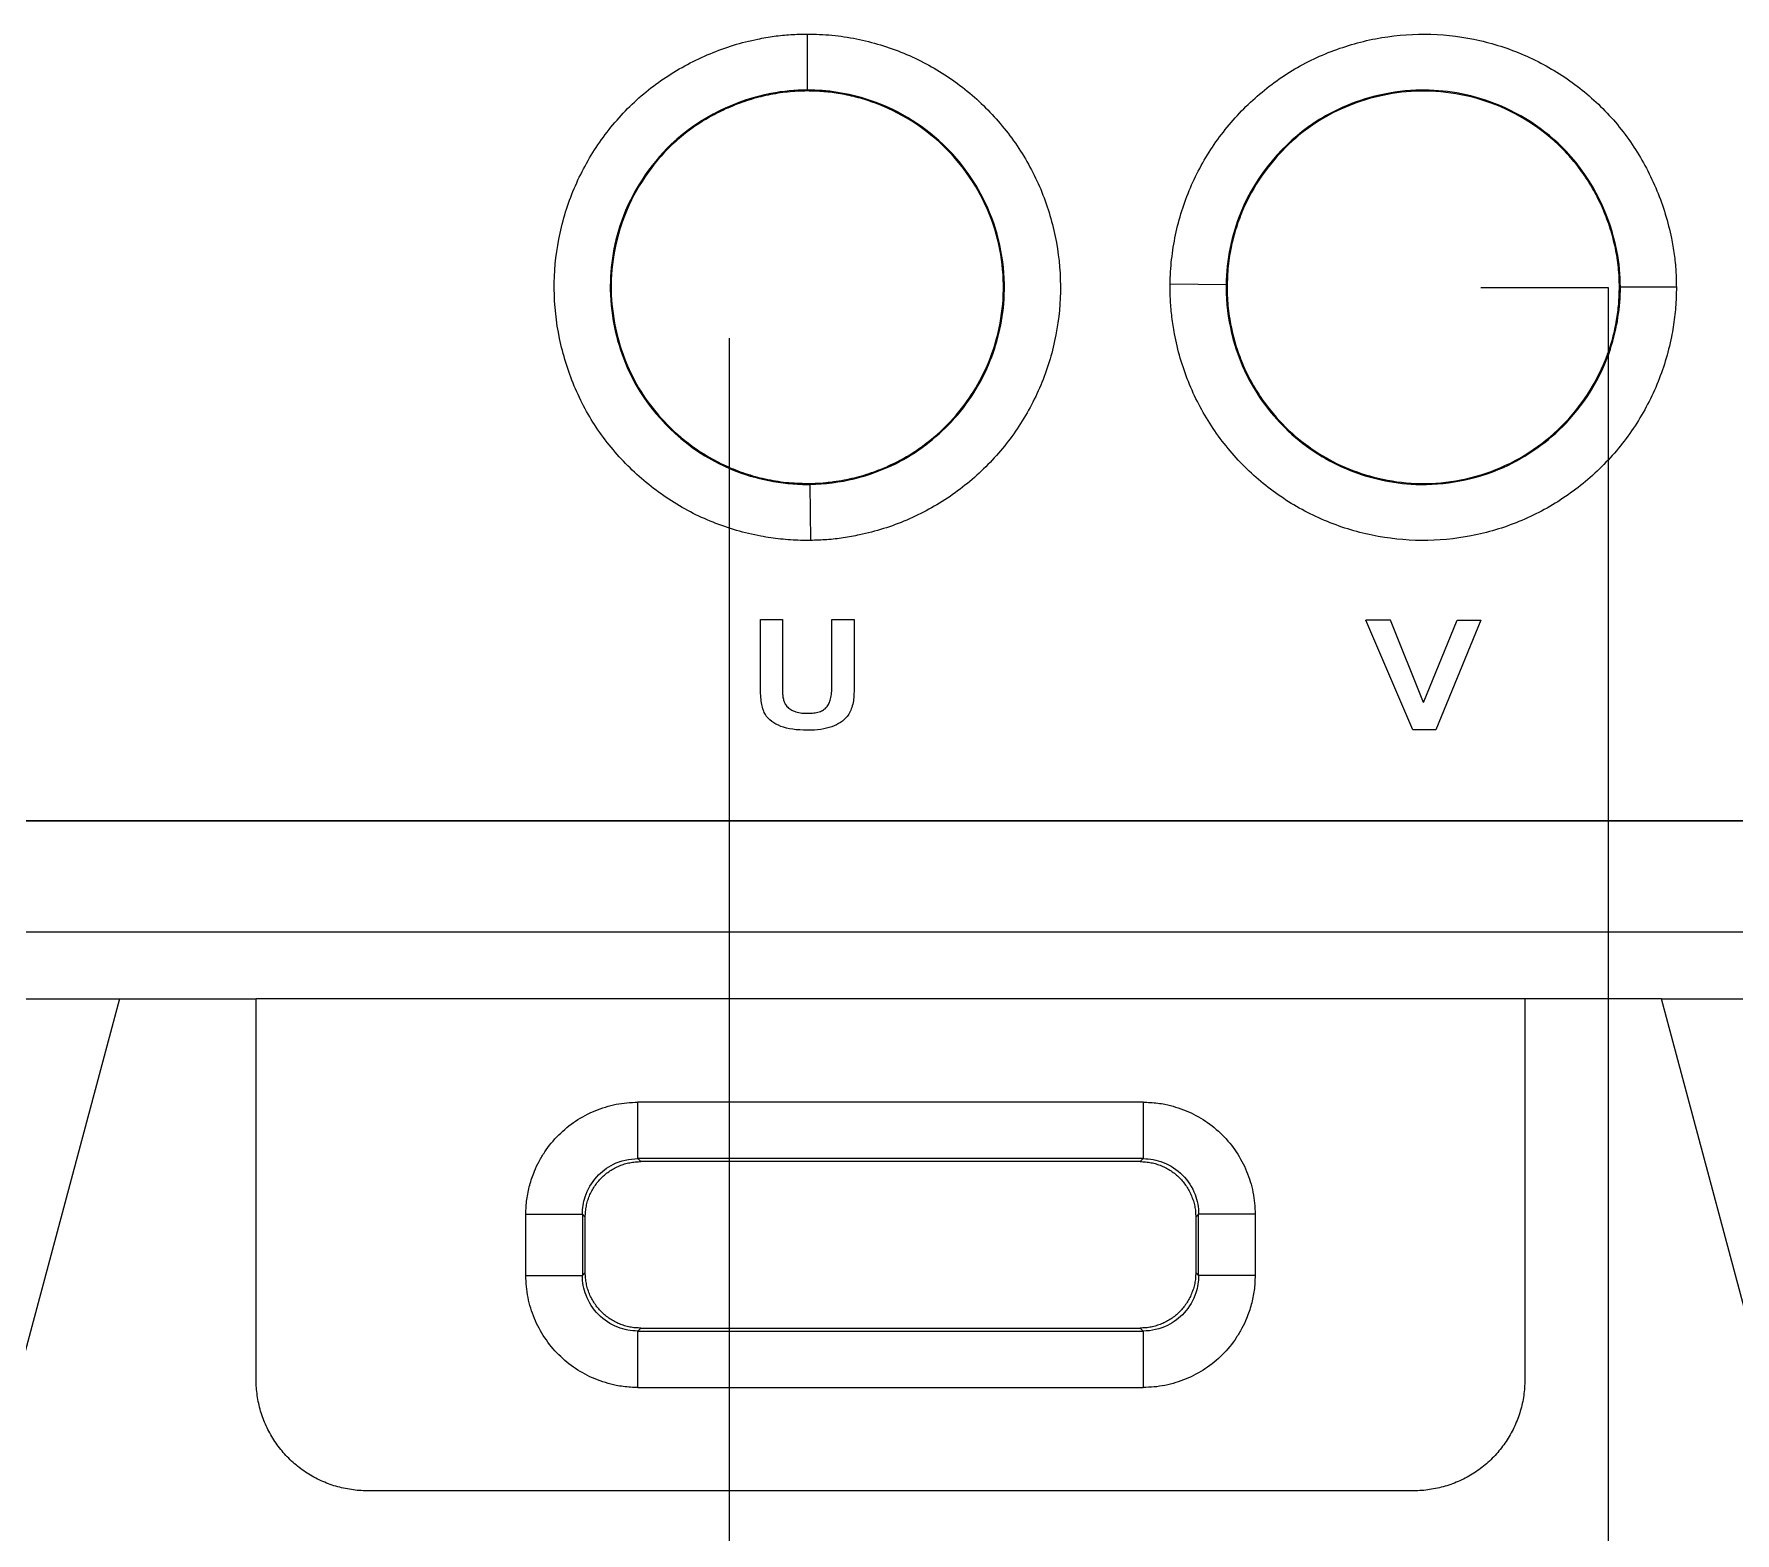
# Model space of a CAD drawing. Header units: inches. Extents: x 15 to 148, y 10 to 111.
# Drawn here: x 132.36 to 133.203, y 100.666 to 101.409 of the extents above; entities that cross this region are included whole.
import ezdxf

# ---------------------------------------------------------------- set-up
doc = ezdxf.new("R2010")
doc.units = ezdxf.units.IN
doc.header["$MEASUREMENT"] = 0
doc.layers.add('BLK_12AWG', color=7, linetype='Continuous')

# ---------------------------------------------------------------- blocks, each defined once
blk = doc.blocks.new('Varia')
at = {"color": 7, "linetype": 'Continuous'}
for p, q in [((163.4182, 100.0674), (163.4181, 100.0119)), ((163.4181, 100.011), (163.4181, 100.0119)), ((163.8333, 99.819), (163.7778, 99.8197)), ((163.8333, 99.8165), (163.8342, 99.8165)), ((164.2231, 99.8165), (164.224, 99.8165)), ((164.2795, 99.8165), (164.224, 99.8165)), ((163.4181, 99.6212), (163.4182, 99.6221)), ((163.4206, 99.6212), (163.4213, 99.5657)), ((163.3718, 99.4181), (163.3718, 99.4872)), ((163.3718, 99.4872), (163.3935, 99.4872)), ((163.3935, 99.4872), (163.3935, 99.4169)), ((163.4426, 99.422), (163.4426, 99.4872)), ((163.4426, 99.4872), (163.4645, 99.4872)), ((163.4645, 99.4872), (163.4645, 99.416)), ((164.0182, 99.3782), (163.9716, 99.4866)), ((163.9963, 99.4866), (163.9716, 99.4866)), ((164.029, 99.4051), (163.9963, 99.4866)), ((164.029, 99.4051), (164.0624, 99.4866)), ((164.0857, 99.4866), (164.0411, 99.3782)), ((164.0624, 99.4866), (164.0857, 99.4866)), ((163.3718, 99.416), (163.3718, 99.4181)), ((163.3719, 99.414), (163.3718, 99.416)), ((163.372, 99.412), (163.3719, 99.414)), ((163.3721, 99.4101), (163.372, 99.412)), ((163.3935, 99.4169), (163.3935, 99.4157)), ((163.3935, 99.4157), (163.3936, 99.4146)), ((163.3936, 99.4146), (163.3936, 99.4135)), ((163.3936, 99.4135), (163.3938, 99.4124)), ((163.3938, 99.4124), (163.3939, 99.4114)), ((163.4416, 99.4102), (163.4418, 99.4117)), ((163.4418, 99.4117), (163.442, 99.4132)), ((163.442, 99.4132), (163.4422, 99.4148)), ((163.4422, 99.4148), (163.4424, 99.4165)), ((163.4424, 99.4165), (163.4425, 99.4183)), ((163.4425, 99.4201), (163.4426, 99.422)), ((163.4425, 99.4183), (163.4425, 99.4201)), ((163.4644, 99.4121), (163.4642, 99.4102)), ((163.4645, 99.416), (163.4644, 99.414)), ((163.4644, 99.414), (163.4644, 99.4121)), ((163.3723, 99.4083), (163.3721, 99.4101)), ((163.3725, 99.4066), (163.3723, 99.4083)), ((163.3727, 99.4049), (163.3725, 99.4066)), ((163.373, 99.4033), (163.3727, 99.4049)), ((163.3733, 99.4018), (163.373, 99.4033)), ((163.3737, 99.4004), (163.3733, 99.4018)), ((163.3741, 99.399), (163.3737, 99.4004)), ((163.3745, 99.3977), (163.3741, 99.399)), ((163.375, 99.3965), (163.3745, 99.3977)), ((163.3755, 99.3953), (163.375, 99.3965)), ((163.376, 99.3943), (163.3755, 99.3953)), ((163.3939, 99.4114), (163.394, 99.4104)), ((163.394, 99.4104), (163.3942, 99.4094)), ((163.3942, 99.4094), (163.3945, 99.4085)), ((163.3945, 99.4085), (163.3947, 99.4076)), ((163.3947, 99.4076), (163.395, 99.4068)), ((163.395, 99.4068), (163.3953, 99.4059)), ((163.3953, 99.4059), (163.3956, 99.4051)), ((163.3956, 99.4051), (163.396, 99.4044)), ((163.396, 99.4044), (163.3964, 99.4036)), ((163.3964, 99.4036), (163.3968, 99.403)), ((163.3968, 99.403), (163.3972, 99.4023)), ((163.3972, 99.4023), (163.398, 99.4013)), ((163.398, 99.4013), (163.3988, 99.4004)), ((163.3988, 99.4004), (163.3997, 99.3996)), ((163.3997, 99.3996), (163.4007, 99.3988)), ((163.4007, 99.3988), (163.4018, 99.3981)), ((163.4018, 99.3981), (163.4029, 99.3975)), ((163.4029, 99.3975), (163.4041, 99.3969)), ((163.4041, 99.3969), (163.4054, 99.3964)), ((163.4054, 99.3964), (163.4067, 99.3959)), ((163.4067, 99.3959), (163.4082, 99.3955)), ((163.4082, 99.3955), (163.4097, 99.3952)), ((163.4097, 99.3952), (163.4113, 99.3949)), ((163.4113, 99.3949), (163.4129, 99.3947)), ((163.4232, 99.3946), (163.4247, 99.3948)), ((163.4247, 99.3948), (163.4261, 99.395)), ((163.4261, 99.395), (163.4274, 99.3952)), ((163.4274, 99.3952), (163.4287, 99.3955)), ((163.4287, 99.3955), (163.4299, 99.3959)), ((163.4299, 99.3959), (163.4311, 99.3963)), ((163.4311, 99.3963), (163.4321, 99.3968)), ((163.4321, 99.3968), (163.4332, 99.3973)), ((163.4332, 99.3973), (163.4341, 99.3978)), ((163.4341, 99.3978), (163.435, 99.3984)), ((163.435, 99.3984), (163.4358, 99.399)), ((163.4358, 99.399), (163.4366, 99.3997)), ((163.4366, 99.3997), (163.4373, 99.4004)), ((163.4373, 99.4004), (163.4379, 99.4012)), ((163.4379, 99.4012), (163.4385, 99.4021)), ((163.4385, 99.4021), (163.4391, 99.403)), ((163.4391, 99.403), (163.4396, 99.4041)), ((163.4396, 99.4041), (163.4401, 99.4052)), ((163.4401, 99.4052), (163.4405, 99.4063)), ((163.4405, 99.4063), (163.4409, 99.4075)), ((163.4409, 99.4075), (163.4413, 99.4089)), ((163.4413, 99.4089), (163.4416, 99.4102)), ((163.46, 99.3949), (163.4593, 99.3937)), ((163.4607, 99.3962), (163.46, 99.3949)), ((163.4613, 99.3975), (163.4607, 99.3962)), ((163.4618, 99.3989), (163.4613, 99.3975)), ((163.4623, 99.4003), (163.4618, 99.3989)), ((163.4628, 99.4018), (163.4623, 99.4003)), ((163.4632, 99.4034), (163.4628, 99.4018)), ((163.4635, 99.405), (163.4632, 99.4034)), ((163.4638, 99.4067), (163.4635, 99.405)), ((163.464, 99.4084), (163.4638, 99.4067)), ((163.4642, 99.4102), (163.464, 99.4084)), ((163.3766, 99.3933), (163.376, 99.3943)), ((163.3779, 99.3914), (163.3766, 99.3933)), ((163.3794, 99.3896), (163.3779, 99.3914)), ((163.3811, 99.388), (163.3794, 99.3896)), ((163.3829, 99.3864), (163.3811, 99.388)), ((163.3849, 99.385), (163.3829, 99.3864)), ((163.3871, 99.3837), (163.3849, 99.385)), ((163.3895, 99.3826), (163.3871, 99.3837)), ((163.392, 99.3815), (163.3895, 99.3826)), ((163.3947, 99.3806), (163.392, 99.3815)), ((163.3976, 99.3798), (163.3947, 99.3806)), ((163.4006, 99.3792), (163.3976, 99.3798)), ((163.4038, 99.3786), (163.4006, 99.3792)), ((163.4072, 99.3782), (163.4038, 99.3786)), ((163.4107, 99.3779), (163.4072, 99.3782)), ((163.4145, 99.3777), (163.4107, 99.3779)), ((163.4129, 99.3947), (163.4147, 99.3945)), ((163.4147, 99.3945), (163.4165, 99.3944)), ((163.4165, 99.3944), (163.4184, 99.3944)), ((163.4184, 99.3944), (163.42, 99.3944)), ((163.42, 99.3944), (163.4216, 99.3945)), ((163.4216, 99.3945), (163.4232, 99.3946)), ((163.4284, 99.3781), (163.4252, 99.3778)), ((163.4315, 99.3785), (163.4284, 99.3781)), ((163.4345, 99.379), (163.4315, 99.3785)), ((163.4373, 99.3796), (163.4345, 99.379)), ((163.4399, 99.3803), (163.4373, 99.3796)), ((163.4425, 99.3811), (163.4399, 99.3803)), ((163.4449, 99.382), (163.4425, 99.3811)), ((163.4471, 99.383), (163.4449, 99.382)), ((163.4492, 99.3842), (163.4471, 99.383)), ((163.4512, 99.3854), (163.4492, 99.3842)), ((163.4531, 99.3867), (163.4512, 99.3854)), ((163.4548, 99.3882), (163.4531, 99.3867)), ((163.4563, 99.3898), (163.4548, 99.3882)), ((163.4578, 99.3914), (163.4563, 99.3898)), ((163.4586, 99.3925), (163.4578, 99.3914)), ((163.4593, 99.3937), (163.4586, 99.3925)), ((164.0411, 99.3782), (164.0182, 99.3782)), ((163.4184, 99.3776), (163.4145, 99.3777)), ((163.4219, 99.3777), (163.4184, 99.3776)), ((163.4252, 99.3778), (163.4219, 99.3777)), ((165.0094, 99.288), (161.9928, 99.288)), ((165.0094, 99.2874), (161.9928, 99.2874)), ((161.719, 99.178), (165.2823, 99.178)), ((161.6681, 99.1115), (162.7366, 99.1115)), ((162.7366, 99.1115), (162.6268, 98.7018)), ((162.872, 98.7341), (162.872, 99.1115)), ((164.1293, 99.1115), (162.872, 99.1115)), ((164.1293, 99.1115), (164.1293, 98.7341)), ((164.2647, 99.1115), (165.3331, 99.1115)), ((164.3744, 98.7018), (164.2647, 99.1115)), ((163.751, 99.0091), (163.2502, 99.0091)), ((163.2502, 98.9532), (163.2502, 99.0091)), ((163.751, 99.0091), (163.751, 98.9532)), ((163.751, 98.9532), (163.2502, 98.9532)), ((163.2502, 98.9532), (163.2531, 98.9503)), ((163.7481, 98.9503), (163.2531, 98.9503)), ((163.7481, 98.9503), (163.751, 98.9532)), ((163.1393, 98.8374), (163.1393, 98.8982)), ((163.1393, 98.8982), (163.1953, 98.8982)), ((163.1953, 98.8982), (163.1953, 98.8374)), ((163.1953, 98.8982), (163.1981, 98.8953)), ((163.1981, 98.8403), (163.1981, 98.8953)), ((163.8031, 98.8953), (163.806, 98.8982)), ((163.8031, 98.8953), (163.8031, 98.8403)), ((163.862, 98.8982), (163.806, 98.8982)), ((163.806, 98.8374), (163.806, 98.8982)), ((163.862, 98.8982), (163.862, 98.8374)), ((163.1981, 98.8403), (163.1953, 98.8374)), ((163.806, 98.8374), (163.8031, 98.8403)), ((163.1393, 98.8374), (163.1953, 98.8374)), ((163.862, 98.8374), (163.806, 98.8374)), ((163.2531, 98.7853), (163.2502, 98.7824)), ((163.2502, 98.7265), (163.2502, 98.7824)), ((163.2502, 98.7824), (163.751, 98.7824)), ((163.2531, 98.7853), (163.7481, 98.7853)), ((163.751, 98.7824), (163.7481, 98.7853)), ((163.751, 98.7824), (163.751, 98.7265)), ((163.2502, 98.7265), (163.751, 98.7265)), ((164.0193, 98.6241), (162.982, 98.6241))]:
    blk.add_line(p, q, dxfattribs=at)
for p, q in [((162.7366, 99.1115), (162.872, 99.1115)), ((164.2647, 99.1115), (164.1293, 99.1115))]:
    blk.add_line(p, q)
for points, knots in [([(163.4213, 99.5657), (163.418, 99.5657), (163.4114, 99.5657), (163.4016, 99.5662), (163.3917, 99.567), (163.3819, 99.5682), (163.3672, 99.5707), (163.348, 99.5752), (163.3246, 99.5833), (163.3021, 99.5936), (163.2737, 99.6104), (163.2414, 99.6364), (163.2147, 99.668), (163.1975, 99.6961), (163.1834, 99.7259), (163.1711, 99.7655), (163.1657, 99.815), (163.1703, 99.8644), (163.1844, 99.9121), (163.2077, 99.956), (163.2389, 99.9947), (163.2709, 100.0209), (163.2993, 100.0377), (163.3217, 100.0483), (163.345, 100.0567), (163.3664, 100.0621), (163.3853, 100.0654), (163.4017, 100.0671), (163.4127, 100.0673), (163.4182, 100.0674)], [0, 0, 0, 0, 0.012505, 0.024994, 0.037488, 0.050005, 0.062565, 0.093872, 0.125109, 0.156219, 0.187634, 0.250114, 0.312581, 0.34356, 0.375116, 0.437599, 0.500056, 0.562528, 0.624991, 0.687467, 0.749928, 0.812364, 0.843513, 0.874921, 0.906249, 0.937469, 0.958451, 0.979263, 1, 1, 1, 1]), ([(163.4182, 100.0674), (163.4222, 100.0674), (163.4304, 100.0672), (163.4426, 100.0663), (163.4548, 100.0648), (163.4709, 100.062), (163.4908, 100.057), (163.5216, 100.046), (163.5579, 100.0267), (163.5961, 99.9955), (163.6274, 99.9575), (163.651, 99.9142), (163.6654, 99.8671), (163.6707, 99.8181), (163.6661, 99.769), (163.6522, 99.7217), (163.6293, 99.678), (163.5983, 99.6397), (163.5668, 99.6133), (163.5389, 99.5962), (163.5169, 99.5855), (163.4938, 99.577), (163.4727, 99.5715), (163.4539, 99.5681), (163.4376, 99.5662), (163.4268, 99.5659), (163.4213, 99.5657)], [0, 0, 0, 0, 0.0156359, 0.0312505, 0.0468815, 0.0625661, 0.0938808, 0.1251115, 0.187592, 0.2500585, 0.3125519, 0.375034, 0.4375084, 0.4999878, 0.5624469, 0.6249326, 0.6874008, 0.7498782, 0.8123575, 0.8437189, 0.8748938, 0.9060995, 0.9374436, 0.9583568, 0.9791794, 1, 1, 1, 1]), ([(163.7778, 99.8197), (163.7779, 99.8238), (163.7781, 99.8319), (163.7792, 99.8441), (163.7808, 99.8563), (163.7838, 99.8724), (163.789, 99.8922), (163.7975, 99.9152), (163.8082, 99.9373), (163.8254, 99.9651), (163.8519, 99.9966), (163.89, 100.0278), (163.9339, 100.0504), (163.9811, 100.0643), (164.0302, 100.0689), (164.0792, 100.0638), (164.1263, 100.0493), (164.1697, 100.0259), (164.2078, 99.9947), (164.2336, 99.9627), (164.2502, 99.9346), (164.2606, 99.9123), (164.2689, 99.8891), (164.2743, 99.8679), (164.2775, 99.8491), (164.2792, 99.8328), (164.2794, 99.8219), (164.2795, 99.8165)], [0, 0, 0, 0, 0.015653, 0.031275, 0.046902, 0.062571, 0.093909, 0.125114, 0.156236, 0.187647, 0.250132, 0.312597, 0.375055, 0.437536, 0.499992, 0.562465, 0.624924, 0.687402, 0.749865, 0.812309, 0.843476, 0.874867, 0.906214, 0.937448, 0.958444, 0.979263, 1, 1, 1, 1]), ([(163.4181, 100.0119), (163.4063, 100.0119), (163.3626, 100.0081), (163.285, 99.9736), (163.2296, 99.888), (163.218, 99.8026), (163.2346, 99.7437), (163.2665, 99.6872), (163.3229, 99.6353), (163.3925, 99.6212), (163.4181, 99.6212)], [0, 0, 0, 0, 0.0340909, 0.125, 0.1931818, 0.25, 0.3181818, 0.3465909, 0.4431818, 0.5, 0.5, 0.5, 0.5]), ([(163.4181, 100.011), (163.4149, 100.0109), (163.4084, 100.0108), (163.3986, 100.01), (163.3889, 100.0088), (163.3793, 100.007), (163.3697, 100.0048), (163.3601, 100.002), (163.3477, 99.9977), (163.3328, 99.9914), (163.3156, 99.982), (163.2991, 99.9709), (163.2783, 99.9532), (163.256, 99.9264), (163.2362, 99.8894), (163.2252, 99.8495), (163.2226, 99.8098), (163.2278, 99.7725), (163.2388, 99.7391), (163.2547, 99.7091), (163.2764, 99.6821), (163.3039, 99.6578), (163.3317, 99.6414), (163.3565, 99.6317), (163.3765, 99.6263), (163.3972, 99.6228), (163.4112, 99.6223), (163.4182, 99.6221)], [0, 0, 0, 0, 0.0160279, 0.0320248, 0.0480335, 0.0640971, 0.0802578, 0.0965574, 0.1130363, 0.1446768, 0.1761248, 0.2093743, 0.2420965, 0.3103276, 0.3792778, 0.4469564, 0.5121749, 0.5737386, 0.6310238, 0.6840545, 0.7399393, 0.8002393, 0.8640012, 0.8972825, 0.9311426, 0.9657318, 1, 1, 1, 1]), ([(163.4206, 99.6212), (163.4505, 99.6216), (163.5055, 99.6355), (163.557, 99.6759), (163.5844, 99.7118), (163.6039, 99.7498), (163.619, 99.8122), (163.6046, 99.8934), (163.5525, 99.9666), (163.4944, 99.9996), (163.4476, 100.0105), (163.428, 100.0119), (163.4181, 100.0119)], [0.5018059, 0.5018059, 0.5018059, 0.5018059, 0.5681818, 0.625, 0.6590909, 0.6931818, 0.75, 0.8181818, 0.875, 0.9431818, 0.9715909, 1, 1, 1, 1]), ([(163.4182, 99.6221), (163.4216, 99.6222), (163.4286, 99.6223), (163.439, 99.6232), (163.4494, 99.6246), (163.463, 99.6272), (163.4796, 99.6317), (163.4984, 99.639), (163.5161, 99.6481), (163.5373, 99.662), (163.5601, 99.6821), (163.5814, 99.7092), (163.5976, 99.7391), (163.6086, 99.7725), (163.6138, 99.8098), (163.6111, 99.8496), (163.6001, 99.8894), (163.5803, 99.9263), (163.5535, 99.9581), (163.5214, 99.9828), (163.4923, 99.997), (163.4686, 100.0046), (163.4515, 100.0083), (163.4346, 100.0106), (163.4236, 100.0108), (163.4181, 100.011)], [0, 0, 0, 0, 0.017044, 0.0341305, 0.0513097, 0.0686308, 0.1023049, 0.1357422, 0.1676865, 0.1999843, 0.260259, 0.3158135, 0.3691776, 0.4262856, 0.4880394, 0.5533297, 0.620888, 0.6896401, 0.757956, 0.823991, 0.8870136, 0.9162778, 0.9459285, 0.9729784, 1, 1, 1, 1]), ([(164.224, 99.8165), (164.224, 99.8284), (164.2202, 99.8721), (164.1857, 99.9497), (164.1001, 100.0051), (164.0146, 100.0167), (163.9558, 100.0001), (163.8993, 99.9682), (163.8479, 99.9123), (163.8336, 99.8438), (163.8333, 99.819)], [0, 0, 0, 0, 0.0340909, 0.125, 0.1931818, 0.25, 0.3181818, 0.3465909, 0.4431818, 0.498207, 0.498207, 0.498207, 0.498207]), ([(164.2231, 99.8165), (164.223, 99.8198), (164.2229, 99.8263), (164.2221, 99.8361), (164.2209, 99.8458), (164.2191, 99.8554), (164.2168, 99.865), (164.2141, 99.8746), (164.2098, 99.887), (164.2034, 99.9019), (164.1941, 99.9191), (164.1829, 99.9355), (164.1652, 99.9564), (164.1385, 99.9787), (164.1015, 99.9985), (164.0616, 100.0095), (164.0219, 100.0121), (163.9846, 100.0069), (163.9512, 99.9959), (163.9212, 99.98), (163.8942, 99.9583), (163.8699, 99.9308), (163.8535, 99.903), (163.8438, 99.8782), (163.8384, 99.8582), (163.8349, 99.8375), (163.8344, 99.8235), (163.8342, 99.8165)], [0, 0, 0, 0, 0.016028, 0.032025, 0.048034, 0.064097, 0.080258, 0.096557, 0.113036, 0.144677, 0.176125, 0.209374, 0.242096, 0.310328, 0.379278, 0.446956, 0.512175, 0.573739, 0.631024, 0.684054, 0.739939, 0.800239, 0.864001, 0.897282, 0.931143, 0.965732, 1, 1, 1, 1]), ([(164.2795, 99.8165), (164.2795, 99.8132), (164.2794, 99.8066), (164.2788, 99.7968), (164.2778, 99.787), (164.2764, 99.7771), (164.2738, 99.7625), (164.2689, 99.7433), (164.2606, 99.72), (164.2499, 99.6977), (164.2329, 99.6695), (164.2065, 99.6375), (164.168, 99.6061), (164.1241, 99.5828), (164.0765, 99.5687), (164.027, 99.564), (163.9776, 99.5693), (163.9301, 99.584), (163.8865, 99.6078), (163.8484, 99.6397), (163.8225, 99.672), (163.8058, 99.7004), (163.7955, 99.7229), (163.7874, 99.7463), (163.7823, 99.7677), (163.7794, 99.7868), (163.7779, 99.8032), (163.7778, 99.8142), (163.7778, 99.8197)], [0, 0, 0, 0, 0.0125099, 0.025002, 0.037496, 0.0500114, 0.0625676, 0.0938806, 0.1251124, 0.1563403, 0.1876634, 0.2501259, 0.312604, 0.3750688, 0.4375386, 0.5000108, 0.5624678, 0.624948, 0.687407, 0.749885, 0.8123558, 0.8436899, 0.8748918, 0.9060463, 0.9374436, 0.9583842, 0.9792061, 1, 1, 1, 1]), ([(163.8333, 99.8165), (163.8333, 99.7858), (163.8471, 99.7298), (163.888, 99.6776), (163.9239, 99.6503), (163.9619, 99.6307), (164.0242, 99.6157), (164.1055, 99.6301), (164.1787, 99.6822), (164.2117, 99.7403), (164.2225, 99.787), (164.224, 99.8067), (164.224, 99.8165)], [0.5, 0.5, 0.5, 0.5, 0.5681818, 0.625, 0.6590909, 0.6931818, 0.75, 0.8181818, 0.875, 0.9431818, 0.9715909, 1, 1, 1, 1]), ([(163.8342, 99.8165), (163.8343, 99.8131), (163.8344, 99.8061), (163.8353, 99.7957), (163.8367, 99.7853), (163.8393, 99.7717), (163.8438, 99.7551), (163.8511, 99.7363), (163.8602, 99.7186), (163.8741, 99.6974), (163.8941, 99.6746), (163.9213, 99.6533), (163.9511, 99.6371), (163.9846, 99.6261), (164.0219, 99.6208), (164.0616, 99.6236), (164.1014, 99.6346), (164.1384, 99.6544), (164.1702, 99.6812), (164.1948, 99.7133), (164.2091, 99.7424), (164.2167, 99.7661), (164.2204, 99.7832), (164.2226, 99.8001), (164.2229, 99.8111), (164.2231, 99.8165)], [0, 0, 0, 0, 0.017044, 0.034131, 0.05131, 0.068631, 0.102305, 0.135742, 0.167686, 0.199984, 0.260259, 0.315814, 0.369178, 0.426286, 0.488039, 0.55333, 0.620888, 0.68964, 0.757956, 0.823991, 0.887014, 0.916278, 0.945928, 0.972978, 1, 1, 1, 1]), ([(163.1393, 98.8982), (163.1393, 98.9006), (163.1394, 98.9055), (163.1402, 98.9127), (163.1413, 98.9199), (163.143, 98.9269), (163.1451, 98.9339), (163.1481, 98.9418), (163.1522, 98.9506), (163.1597, 98.963), (163.1713, 98.9772), (163.1882, 98.991), (163.2043, 98.9996), (163.218, 99.0045), (163.2286, 99.0072), (163.2394, 99.0088), (163.2466, 99.009), (163.2502, 99.0091)], [0, 0, 0, 0, 0.042095, 0.08379, 0.125265, 0.1667, 0.208277, 0.250176, 0.312578, 0.375231, 0.500124, 0.625039, 0.74993, 0.8123, 0.874979, 0.9375, 1, 1, 1, 1]), ([(163.751, 99.0091), (163.7534, 99.0091), (163.7583, 99.009), (163.7655, 99.0083), (163.7739, 99.0069), (163.7833, 99.0045), (163.797, 98.9996), (163.8131, 98.991), (163.83, 98.9772), (163.8439, 98.9602), (163.8525, 98.9441), (163.8574, 98.9305), (163.86, 98.9199), (163.8617, 98.9091), (163.8619, 98.9018), (163.862, 98.8982)], [0, 0, 0, 0, 0.041695, 0.083332, 0.125088, 0.187642, 0.250143, 0.375053, 0.499962, 0.624882, 0.749826, 0.812182, 0.874919, 0.937411, 1, 1, 1, 1]), ([(163.1953, 98.8982), (163.1953, 98.904), (163.1974, 98.9175), (163.2079, 98.9356), (163.2266, 98.9497), (163.2419, 98.9532), (163.2502, 98.9532)], [2, 2, 2, 2, 2.447102, 3.043211, 3.577865, 4.220533, 4.220533, 4.220533, 4.220533]), ([(163.1981, 98.8953), (163.1982, 98.8971), (163.1983, 98.9007), (163.1991, 98.9061), (163.2004, 98.9113), (163.2022, 98.9164), (163.2045, 98.9213), (163.2073, 98.9259), (163.2105, 98.9303), (163.2142, 98.9343), (163.2182, 98.9379), (163.2225, 98.9411), (163.2272, 98.9439), (163.232, 98.9462), (163.2371, 98.948), (163.2424, 98.9493), (163.2477, 98.9501), (163.2513, 98.9502), (163.2531, 98.9503)], [0, 0, 0, 0, 0.062505, 0.125008, 0.18751, 0.25001, 0.312508, 0.375006, 0.437503, 0.5, 0.562497, 0.624994, 0.687492, 0.74999, 0.81249, 0.874992, 0.937495, 1, 1, 1, 1]), ([(163.7481, 98.9503), (163.7499, 98.9502), (163.7535, 98.9501), (163.7589, 98.9493), (163.7641, 98.948), (163.7692, 98.9462), (163.7741, 98.9439), (163.7787, 98.9411), (163.7831, 98.9379), (163.7871, 98.9343), (163.7907, 98.9303), (163.7939, 98.9259), (163.7967, 98.9213), (163.799, 98.9164), (163.8009, 98.9113), (163.8022, 98.9061), (163.803, 98.9007), (163.8031, 98.8971), (163.8031, 98.8953)], [0, 0, 0, 0, 0.0625052, 0.1250083, 0.1875097, 0.2500095, 0.3125082, 0.3750059, 0.4375031, 0.5, 0.5624969, 0.624994, 0.6874918, 0.7499905, 0.8124903, 0.8749917, 0.9374948, 1, 1, 1, 1]), ([(163.751, 98.9532), (163.7578, 98.9532), (163.7723, 98.9505), (163.7912, 98.9381), (163.8034, 98.9192), (163.806, 98.9049), (163.806, 98.8982)], [2, 2, 2, 2, 2.521743, 3.118062, 3.706766, 4.220895, 4.220895, 4.220895, 4.220895]), ([(163.2531, 98.7853), (163.2513, 98.7854), (163.2477, 98.7855), (163.2424, 98.7863), (163.2371, 98.7876), (163.232, 98.7894), (163.2272, 98.7917), (163.2225, 98.7945), (163.2182, 98.7977), (163.2142, 98.8013), (163.2105, 98.8053), (163.2073, 98.8097), (163.2045, 98.8143), (163.2022, 98.8192), (163.2004, 98.8243), (163.1991, 98.8295), (163.1983, 98.8349), (163.1982, 98.8385), (163.1981, 98.8403)], [0, 0, 0, 0, 0.062505, 0.125008, 0.18751, 0.25001, 0.312508, 0.375006, 0.437503, 0.5, 0.562497, 0.624994, 0.687492, 0.74999, 0.81249, 0.874992, 0.937495, 1, 1, 1, 1]), ([(163.8031, 98.8403), (163.8031, 98.8385), (163.803, 98.8349), (163.8022, 98.8295), (163.8009, 98.8243), (163.799, 98.8192), (163.7967, 98.8143), (163.7939, 98.8097), (163.7907, 98.8053), (163.7871, 98.8013), (163.7831, 98.7977), (163.7787, 98.7945), (163.7741, 98.7917), (163.7692, 98.7894), (163.7641, 98.7876), (163.7589, 98.7863), (163.7535, 98.7855), (163.7499, 98.7854), (163.7481, 98.7853)], [0, 0, 0, 0, 0.062507, 0.125012, 0.187515, 0.250017, 0.312516, 0.375015, 0.437512, 0.500009, 0.562506, 0.625003, 0.6875, 0.749997, 0.812496, 0.874996, 0.937497, 1, 1, 1, 1]), ([(163.2502, 98.7265), (163.2478, 98.7265), (163.243, 98.7266), (163.2358, 98.7273), (163.2274, 98.7287), (163.218, 98.7311), (163.2043, 98.736), (163.1882, 98.7446), (163.1713, 98.7584), (163.1574, 98.7754), (163.1488, 98.7915), (163.1439, 98.8051), (163.1413, 98.8157), (163.1396, 98.8265), (163.1394, 98.8338), (163.1393, 98.8374)], [0, 0, 0, 0, 0.041695, 0.083332, 0.125088, 0.187642, 0.250143, 0.375053, 0.499962, 0.624882, 0.749826, 0.812182, 0.874919, 0.937411, 1, 1, 1, 1]), ([(163.2502, 98.7824), (163.2435, 98.7824), (163.229, 98.7851), (163.2101, 98.7975), (163.1979, 98.8164), (163.1953, 98.8307), (163.1953, 98.8374)], [2, 2, 2, 2, 2.521743, 3.118062, 3.706766, 4.220895, 4.220895, 4.220895, 4.220895]), ([(163.862, 98.8374), (163.8619, 98.835), (163.8618, 98.8301), (163.8611, 98.8229), (163.8599, 98.8157), (163.8583, 98.8087), (163.8562, 98.8017), (163.8532, 98.7938), (163.849, 98.785), (163.8416, 98.7726), (163.83, 98.7584), (163.8131, 98.7446), (163.797, 98.736), (163.7833, 98.7311), (163.7727, 98.7284), (163.7619, 98.7268), (163.7547, 98.7266), (163.751, 98.7265)], [0, 0, 0, 0, 0.042095, 0.08379, 0.125265, 0.1667, 0.208277, 0.250176, 0.312578, 0.375231, 0.500124, 0.625039, 0.74993, 0.8123, 0.874979, 0.9375, 1, 1, 1, 1]), ([(163.806, 98.8374), (163.806, 98.8316), (163.8039, 98.8181), (163.7934, 98.8), (163.7746, 98.7859), (163.7594, 98.7824), (163.751, 98.7824)], [2, 2, 2, 2, 2.447102, 3.043211, 3.577865, 4.220533, 4.220533, 4.220533, 4.220533]), ([(162.982, 98.6241), (162.9793, 98.6242), (162.9741, 98.6243), (162.9663, 98.6252), (162.9586, 98.6266), (162.9509, 98.6285), (162.9435, 98.631), (162.9362, 98.634), (162.9292, 98.6375), (162.9224, 98.6415), (162.916, 98.646), (162.9099, 98.6509), (162.9041, 98.6563), (162.8988, 98.662), (162.8938, 98.6682), (162.8894, 98.6746), (162.8853, 98.6814), (162.8818, 98.6884), (162.8788, 98.6957), (162.8763, 98.7031), (162.8744, 98.7107), (162.873, 98.7185), (162.8721, 98.7263), (162.872, 98.7315), (162.872, 98.7341)], [0, 0, 0, 0, 0.0454585, 0.0909159, 0.1363723, 0.1818278, 0.2272824, 0.2727364, 0.3181898, 0.3636428, 0.4090954, 0.4545477, 0.5, 0.5454522, 0.5909046, 0.6363572, 0.6818102, 0.7272636, 0.7727175, 0.8181722, 0.8636277, 0.909084, 0.9545415, 1, 1, 1, 1]), ([(164.1293, 98.7341), (164.1292, 98.7315), (164.1291, 98.7263), (164.1283, 98.7185), (164.1269, 98.7107), (164.1249, 98.7031), (164.1224, 98.6957), (164.1194, 98.6884), (164.1159, 98.6814), (164.1119, 98.6746), (164.1074, 98.6682), (164.1025, 98.662), (164.0971, 98.6563), (164.0914, 98.6509), (164.0853, 98.646), (164.0788, 98.6415), (164.0721, 98.6375), (164.065, 98.634), (164.0578, 98.631), (164.0503, 98.6285), (164.0427, 98.6266), (164.035, 98.6252), (164.0272, 98.6243), (164.0219, 98.6242), (164.0193, 98.6241)], [0, 0, 0, 0, 0.045459, 0.090916, 0.136372, 0.181828, 0.227282, 0.272736, 0.31819, 0.363643, 0.409095, 0.454548, 0.5, 0.545452, 0.590905, 0.636357, 0.68181, 0.727264, 0.772718, 0.818172, 0.863628, 0.909084, 0.954541, 1, 1, 1, 1])]:
    blk.add_open_spline(points, degree=3, knots=knots, dxfattribs=at)
for points in [[(163.8333, 99.819), (163.8333, 99.8182), (163.8333, 99.8174), (163.8333, 99.8165)], [(163.4181, 99.6212), (163.419, 99.6212), (163.4198, 99.6212), (163.4206, 99.6212)]]:
    blk.add_open_spline(points, degree=3, dxfattribs=at)

msp = doc.modelspace()

# ---------------------------------------------------------------- linework, layer by layer
at = {"layer": 'BLK_12AWG'}
for p, q in [((133.14015, 101.28305), (133.07681, 101.28305)), ((133.14015, 99.23296), (133.14015, 101.28305)), ((132.70458, 99.20319), (132.70458, 101.25817))]:
    msp.add_line(p, q, dxfattribs=at)

# ---------------------------------------------------------------- block references
at = {"layer": 'BLK_12AWG', "xscale": 0.5, "yscale": 0.5, "zscale": 0.5}
msp.add_blockref('Varia', (51.03398, 51.37509), dxfattribs=at)

doc.saveas('drawing.dxf')
